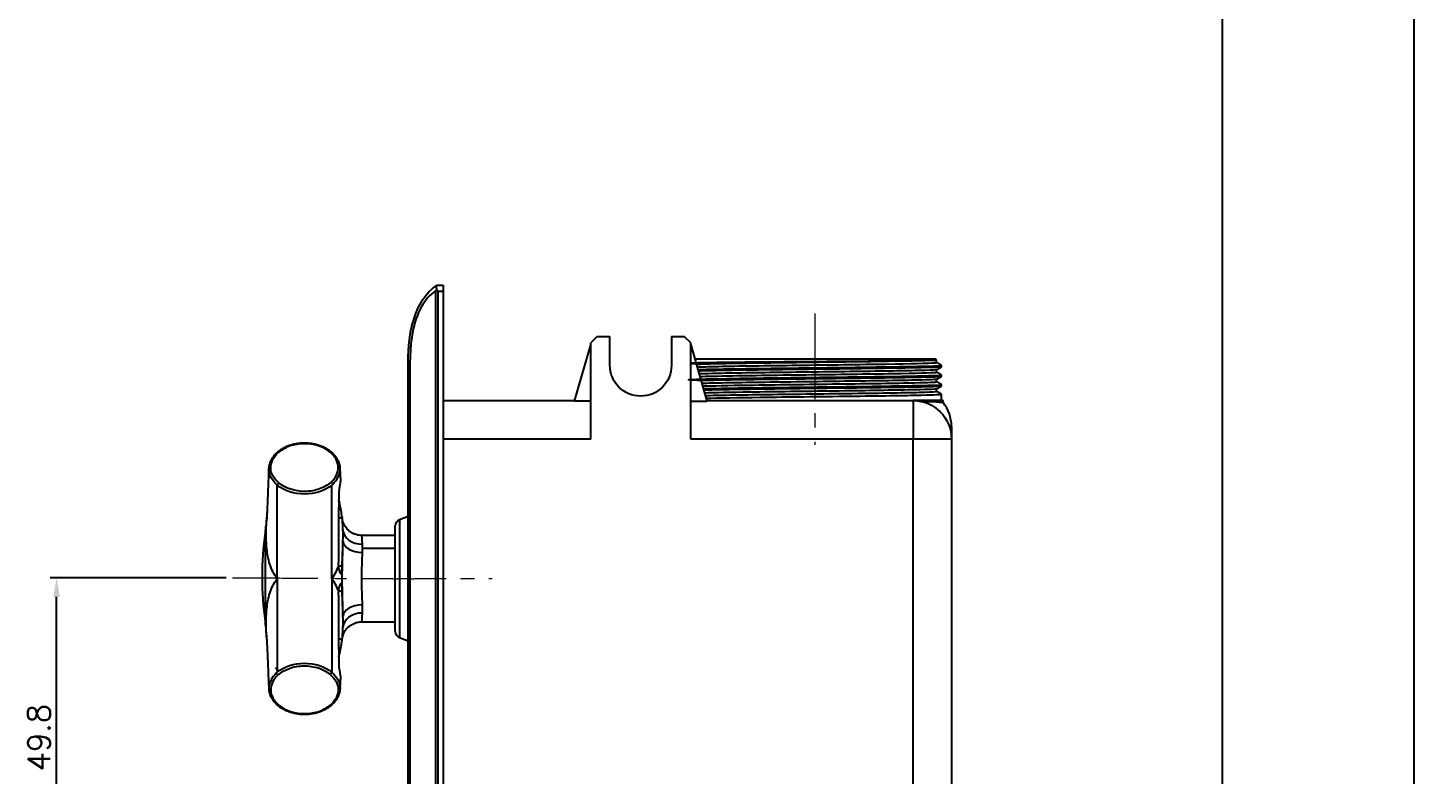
# Model space of a CAD drawing. Extents: x 39169 to 40010, y 18423 to 19017.
# Drawn here: x 39793.2 to 40009.5, y 18610.6 to 18727.1 of the extents above; entities that cross this region are included whole.
import ezdxf

# ---------------------------------------------------------------- set-up
doc = ezdxf.new("R2010")
doc.units = 0
doc.header["$LTSCALE"] = 7
doc.header["$MEASUREMENT"] = 0
doc.linetypes.add('CENTER2', pattern=[28.575, 19.05, -3.175, 3.175, -3.175])
doc.layers.get('0').update_dxf_attribs({"color": 2, "linetype": 'CONTINUOUS'})
for name, color, linetype in [('DIM', 2, 'CONTINUOUS'), ('DWG', 7, 'CONTINUOUS'), ('TXT', 4, 'CONTINUOUS')]:
    doc.layers.add(name, color=color, linetype=linetype)
doc.layers.add('중심선', color=1, linetype='CENTER2', lineweight=9)
doc.styles.add('GHS', font='romans', dxfattribs={"bigfont": 'ghs'})

# ---------------------------------------------------------------- blocks, each defined once
blk = doc.blocks.new('BORDER')
blk.add_line((1, 0), (1, 1))

msp = doc.modelspace()

# ---------------------------------------------------------------- linework, layer by layer
at = {"layer": 'DIM'}
for p, q in [((39824.12, 18641.36), (39796.66, 18641.36)), ((39797.66, 18594.48), (39797.66, 18638.36))]:
    msp.add_line(p, q, dxfattribs=at)
msp.add_solid([(39797.16, 18638.36), (39798.16, 18638.36), (39797.66, 18641.36)], dxfattribs=at)
at = {"layer": 'DWG'}
for p, q in [((39857.16, 18686.98), (39858.01, 18686.98)), ((39858.01, 18686.98), (39858.01, 18685.98)), ((39856.86, 18545.81), (39856.86, 18686.15)), ((39858.01, 18685.98), (39857.21, 18685.98)), ((39857.21, 18545.98), (39857.21, 18685.98)), ((39858.01, 18685.98), (39858.01, 18545.98)), ((39878.48, 18668.9), (39881.01, 18677.7)), ((39882.01, 18678.98), (39881.01, 18677.98)), ((39881.01, 18662.98), (39881.01, 18677.98)), ((39882.01, 18678.98), (39884.01, 18678.98)), ((39884.01, 18674.48), (39884.01, 18678.98)), ((39893.61, 18678.98), (39893.61, 18674.48)), ((39893.61, 18678.98), (39895.61, 18678.98)), ((39896.61, 18677.98), (39895.61, 18678.98)), ((39896.61, 18662.98), (39896.61, 18677.98)), ((39896.61, 18677.7), (39899.13, 18668.9)), ((39897.24, 18675.48), (39915.99, 18675.48)), ((39915.99, 18675.48), (39934.74, 18675.48)), ((39934.99, 18675.23), (39934.74, 18675.48)), ((39852.51, 18556.98), (39852.51, 18674.98)), ((39934.99, 18675.23), (39934.17, 18675.23)), ((39934.99, 18674.91), (39934.99, 18675.23)), ((39934.99, 18673.41), (39934.99, 18673.8)), ((39935.74, 18674.24), (39935.74, 18674.48)), ((39935.74, 18674.24), (39935.74, 18674.24)), ((39934.99, 18671.91), (39934.99, 18672.3)), ((39935.74, 18672.98), (39935.73, 18672.98)), ((39935.73, 18671.48), (39935.73, 18671.48)), ((39935.74, 18672.74), (39935.74, 18672.98)), ((39935.74, 18672.74), (39935.74, 18672.74)), ((39935.74, 18671.24), (39935.74, 18671.48)), ((39935.74, 18671.24), (39935.74, 18671.24)), ((39858.01, 18668.98), (39878.51, 18668.98)), ((39899.11, 18668.98), (39931.31, 18668.98)), ((39935.99, 18668.98), (39931.31, 18668.98)), ((39931.31, 18668.98), (39931.31, 18662.98)), ((39934.99, 18670.41), (39934.99, 18670.8)), ((39935.74, 18668.98), (39935.74, 18669.98)), ((39935.99, 18668.69), (39935.99, 18668.98)), ((39881.01, 18668.9), (39878.48, 18668.9)), ((39896.61, 18668.9), (39899.13, 18668.9)), ((39881.01, 18662.98), (39858.01, 18662.98)), ((39931.31, 18662.98), (39896.61, 18662.98)), ((39937.31, 18662.98), (39931.31, 18662.98)), ((39931.31, 18568.98), (39931.31, 18662.98)), ((39937.31, 18662.98), (39937.31, 18568.98)), ((39842.24, 18650.63), (39841.66, 18650.63)), ((39852.51, 18650.91), (39851.15, 18650.39)), ((39851.15, 18650.39), (39851.15, 18632.04)), ((39830.22, 18648.4), (39830.22, 18634.57)), ((39850.51, 18647.96), (39845.23, 18647.96)), ((39850.51, 18632.97), (39850.51, 18649.45)), ((39845.36, 18645.99), (39850.51, 18645.99)), ((39842.24, 18643.18), (39841.64, 18643.18)), ((39842.24, 18639.24), (39841.64, 18639.24)), ((39845.23, 18634.46), (39850.51, 18634.46)), ((39842.24, 18631.8), (39841.66, 18631.8)), ((39851.15, 18632.04), (39852.51, 18631.52))]:
    msp.add_line(p, q, dxfattribs=at)
at = {"layer": 'DWG', "extrusion": (0, 0, -1)}
for centre, radius, start, end in [((-39888.81, 18674.48), 4.8, 180, 0), ((-39931.31, 18662.98), 6, 90, 180)]:
    msp.add_arc(centre, radius, start, end, dxfattribs=at)
at = {"layer": 'DWG'}
for centre, radius, start, end in [((39851.51, 18649.45), 1, 111, 180), ((39880.4, 18641.48), 50.66, 172.1563, 187.8437), ((39830.32, 18648.38), 0.1, 114.4451, 172.1563), ((39830.32, 18634.58), 0.1, 187.8437, 270), ((39851.51, 18632.97), 1, 180, 249)]:
    msp.add_arc(centre, radius, start, end, dxfattribs=at)
for centre, major_axis, ratio, start_param, end_param in [((39931.31, 18664.94), (-6, 0), 0.999997, 3.141584, 3.818245), ((39845.35, 18648.97), (-3, -0.07), 0.795608, 0.024898, 1.551695), ((39845.35, 18647.12), (3, -0.05), 0.606164, 3.196581, 4.723378), ((39845.35, 18635.3), (3, 0.05), 0.606347, 1.559781, 3.086578), ((39845.35, 18633.46), (3, -0.07), 0.794628, 1.589544, 3.116341)]:
    msp.add_ellipse(centre, major_axis=major_axis, ratio=ratio, start_param=start_param, end_param=end_param, dxfattribs=at)
for points, knots in [([(39852.51, 18674.98), (39852.51, 18677.33), (39852.76, 18679.65), (39854.13, 18683.91), (39855.3, 18685.79), (39856.87, 18686.89)], [0, 0, 0, 0, 0.5, 0.5, 1, 1, 1, 1]), ([(39856.94, 18686.37), (39856.91, 18686.3), (39856.89, 18686.23), (39856.86, 18686.16), (39856.86, 18686.16), (39856.86, 18686.15)], [0, 0, 0, 0, 0.972139, 0.972139, 1, 1, 1, 1]), ([(39856.87, 18686.89), (39856.88, 18686.89), (39856.88, 18686.89), (39856.9, 18686.91), (39856.94, 18686.93), (39856.97, 18686.94)], [0, 0, 0, 0, 0.027225, 0.027225, 1, 1, 1, 1]), ([(39856.97, 18686.94), (39856.95, 18686.91), (39856.93, 18686.87), (39856.91, 18686.74), (39856.91, 18686.67), (39856.92, 18686.52), (39856.93, 18686.45), (39856.94, 18686.37)], [0, 0, 0, 0, 0.363068, 0.363068, 0.72733, 0.72733, 1, 1, 1, 1]), ([(39857.21, 18685.98), (39857.21, 18685.98), (39857.21, 18685.99), (39857.16, 18686.05), (39857.12, 18686.12), (39857.03, 18686.25), (39856.99, 18686.31), (39856.94, 18686.37)], [0, 0, 0, 0, 0.013181, 0.013181, 0.503991, 0.503991, 1, 1, 1, 1]), ([(39856.97, 18686.94), (39857.02, 18686.96), (39857.07, 18686.98), (39857.13, 18686.98), (39857.15, 18686.98), (39857.16, 18686.98), (39857.16, 18686.98), (39857.16, 18686.98)], [0, 0, 0, 0, 0.807942, 0.807942, 0.981561, 0.981561, 1, 1, 1, 1]), ([(39856.86, 18686.15), (39855.96, 18685.56), (39855.18, 18684.66), (39853.97, 18682.48), (39853.54, 18681.18), (39852.7, 18677.2), (39852.8, 18674.45), (39852.8, 18666.26), (39852.8, 18649.87), (39852.8, 18611.62), (39852.8, 18578.84), (39852.8, 18556.98)], [0, 0, 0, 0, 0.03125, 0.03125, 0.0625, 0.0625, 0.125, 0.125, 0.25, 0.5, 1, 1, 1, 1]), ([(39934.17, 18675.23), (39933.04, 18675.2), (39930.68, 18675.17), (39924.34, 18675.11), (39920.38, 18675.07), (39912.37, 18675.01), (39908.36, 18674.98), (39901.72, 18674.92), (39899.14, 18674.88), (39896.37, 18674.82), (39896.19, 18674.79), (39897.29, 18674.76), (39897.35, 18674.76), (39897.42, 18674.76)], [0, 0, 0, 0, 0.197897, 0.197897, 0.395794, 0.395794, 0.593691, 0.593691, 0.791588, 0.791588, 0.989485, 0.989485, 1, 1, 1, 1]), ([(39934.17, 18675.23), (39932.86, 18675.17), (39929.95, 18675.12), (39922.31, 18675.01), (39917.61, 18674.95), (39908.68, 18674.84), (39904.49, 18674.78), (39899.56, 18674.68), (39898.17, 18674.64), (39897.48, 18674.61)], [0, 0, 0, 0, 0.272141, 0.272141, 0.544281, 0.544281, 0.816422, 0.816422, 1, 1, 1, 1]), ([(39897.59, 18674.22), (39898.24, 18674.25), (39899.4, 18674.29), (39903.99, 18674.38), (39908.48, 18674.44), (39918.07, 18674.56), (39923.12, 18674.62), (39930.98, 18674.75), (39933.78, 18674.81), (39934.88, 18674.88), (39934.99, 18674.9), (39934.98, 18674.91)], [0, 0, 0, 0, 0.143471, 0.143471, 0.40785, 0.40785, 0.672229, 0.672229, 0.936607, 0.936607, 1, 1, 1, 1]), ([(39897.7, 18673.82), (39899.22, 18673.87), (39901.87, 18673.92), (39909.19, 18674.02), (39914.12, 18674.08), (39923.5, 18674.19), (39927.91, 18674.25), (39934.04, 18674.37), (39935.74, 18674.42), (39935.74, 18674.48)], [0, 0, 0, 0, 0.22064, 0.22064, 0.481953, 0.481953, 0.743266, 0.743266, 1, 1, 1, 1]), ([(39935.74, 18674.23), (39935.73, 18674.23), (39935.71, 18674.22), (39935.37, 18674.17), (39934.01, 18674.13), (39929.61, 18674.04), (39926.57, 18673.99), (39919.7, 18673.9), (39915.9, 18673.86), (39908.68, 18673.77), (39905.27, 18673.73), (39900.51, 18673.65), (39898.86, 18673.61), (39897.77, 18673.58)], [0, 0, 0, 0, 0.023396, 0.023396, 0.228291, 0.228291, 0.433186, 0.433186, 0.63808, 0.63808, 0.842975, 0.842975, 1, 1, 1, 1]), ([(39934.98, 18673.8), (39934.96, 18673.77), (39934.38, 18673.73), (39931.37, 18673.64), (39927.97, 18673.59), (39919.75, 18673.47), (39914.96, 18673.42), (39906.28, 18673.3), (39902.45, 18673.25), (39899.11, 18673.17), (39898.4, 18673.15), (39897.9, 18673.13)], [0, 0, 0, 0, 0.149933, 0.149933, 0.402285, 0.402285, 0.654638, 0.654638, 0.90699, 0.90699, 1, 1, 1, 1]), ([(39898.01, 18672.74), (39899.04, 18672.78), (39900.81, 18672.82), (39906.73, 18672.92), (39911.6, 18672.98), (39921.27, 18673.1), (39926.04, 18673.16), (39932.88, 18673.29), (39934.9, 18673.35), (39934.99, 18673.41), (39934.99, 18673.41), (39934.99, 18673.41)], [0, 0, 0, 0, 0.178841, 0.178841, 0.450485, 0.450485, 0.722128, 0.722128, 0.993771, 0.993771, 1, 1, 1, 1]), ([(39898.13, 18672.12), (39896.68, 18672.17), (39896.04, 18672.21), (39896.67, 18672.3), (39898.82, 18672.36), (39905.6, 18672.48), (39910.22, 18672.53), (39919.7, 18672.65), (39924.5, 18672.7), (39931.94, 18672.82), (39934.55, 18672.88), (39935.63, 18672.95), (39935.74, 18672.96), (39935.74, 18672.98)], [0, 0, 0, 0, 0.144638, 0.144638, 0.345761, 0.345761, 0.546884, 0.546884, 0.748007, 0.748007, 0.949131, 0.949131, 1, 1, 1, 1]), ([(39935.74, 18672.73), (39935.68, 18672.69), (39934.84, 18672.65), (39931.55, 18672.57), (39928.86, 18672.53), (39922.45, 18672.44), (39918.74, 18672.39), (39911.38, 18672.31), (39907.77, 18672.26), (39901.95, 18672.17), (39899.68, 18672.13), (39898.2, 18672.09)], [0, 0, 0, 0, 0.180873, 0.180873, 0.389642, 0.389642, 0.598411, 0.598411, 0.80718, 0.80718, 1, 1, 1, 1]), ([(39934.99, 18672.3), (39934.95, 18672.26), (39933.93, 18672.21), (39929.62, 18672.11), (39925.8, 18672.05), (39917.13, 18671.94), (39912.35, 18671.88), (39904.1, 18671.77), (39900.68, 18671.71), (39898.62, 18671.65), (39898.48, 18671.65), (39898.34, 18671.64)], [0, 0, 0, 0, 0.202273, 0.202273, 0.461251, 0.461251, 0.720229, 0.720229, 0.979206, 0.979206, 1, 1, 1, 1]), ([(39898.44, 18671.26), (39899.93, 18671.3), (39902.48, 18671.35), (39909.78, 18671.46), (39914.87, 18671.52), (39924.38, 18671.64), (39928.74, 18671.7), (39933.77, 18671.81), (39934.98, 18671.86), (39934.99, 18671.91)], [0, 0, 0, 0, 0.220191, 0.220191, 0.498018, 0.498018, 0.775845, 0.775845, 1, 1, 1, 1]), ([(39898.56, 18670.85), (39898.91, 18670.85), (39899.3, 18670.86), (39902.41, 18670.93), (39906.55, 18670.99), (39915.73, 18671.1), (39920.75, 18671.16), (39929.19, 18671.27), (39932.59, 18671.33), (39935.27, 18671.42), (39935.73, 18671.45), (39935.73, 18671.48)], [0, 0, 0, 0, 0.042826, 0.042826, 0.314169, 0.314169, 0.585511, 0.585511, 0.856854, 0.856854, 1, 1, 1, 1]), ([(39935.74, 18671.23), (39935.7, 18671.2), (39935.28, 18671.18), (39933.18, 18671.1), (39930.9, 18671.06), (39925.06, 18670.97), (39921.51, 18670.93), (39914.18, 18670.84), (39910.42, 18670.79), (39903.86, 18670.71), (39901.05, 18670.66), (39898.95, 18670.61), (39898.78, 18670.61), (39898.62, 18670.6)], [0, 0, 0, 0, 0.130994, 0.130994, 0.343275, 0.343275, 0.555555, 0.555555, 0.767835, 0.767835, 0.980116, 0.980116, 1, 1, 1, 1]), ([(39934.99, 18670.8), (39934.89, 18670.74), (39933.28, 18670.69), (39927.58, 18670.58), (39923.39, 18670.52), (39914.47, 18670.41), (39909.76, 18670.35), (39902.82, 18670.25), (39900.3, 18670.2), (39898.75, 18670.16)], [0, 0, 0, 0, 0.25306, 0.25306, 0.518606, 0.518606, 0.784152, 0.784152, 1, 1, 1, 1]), ([(39898.86, 18669.77), (39900.83, 18669.83), (39904.32, 18669.88), (39912.97, 18670), (39918.16, 18670.06), (39927.21, 18670.18), (39931.04, 18670.24), (39934.36, 18670.34), (39934.98, 18670.38), (39934.98, 18670.41)], [0, 0, 0, 0, 0.266736, 0.266736, 0.550318, 0.550318, 0.833899, 0.833899, 1, 1, 1, 1]), ([(39898.98, 18669.36), (39900.98, 18669.4), (39903.98, 18669.45), (39911.79, 18669.56), (39916.82, 18669.61), (39925.94, 18669.73), (39930, 18669.78), (39934.64, 18669.89), (39935.74, 18669.93), (39935.74, 18669.98)], [0, 0, 0, 0, 0.227565, 0.227565, 0.503339, 0.503339, 0.779113, 0.779113, 1, 1, 1, 1]), ([(39937.31, 18664.94), (39937.31, 18664.92), (39937.31, 18664.39), (39937.31, 18663.42), (39937.31, 18662.98), (39937.31, 18662.98)], [0, 0, 0, 0, 0.49848, 0.49848, 1, 1, 1, 1]), ([(39832.01, 18660.82), (39831.94, 18660.75), (39831.72, 18660.55), (39831.41, 18660.16), (39831.12, 18659.7), (39830.91, 18659.22), (39830.8, 18658.79), (39830.79, 18658.52), (39830.79, 18658.42)], [0, 0, 0, 0, 0.102116, 0.30134, 0.513359, 0.691341, 0.879729, 1, 1, 1, 1]), ([(39832.34, 18656.14), (39831.57, 18656.8), (39831.1, 18657.61), (39831.05, 18659.31), (39831.49, 18660.13), (39832.21, 18660.81)], [0, 0, 0, 0, 0.5, 0.5, 1, 1, 1, 1]), ([(39832.14, 18660.94), (39832.06, 18660.87), (39831.96, 18660.78), (39831.87, 18660.69), (39831.85, 18660.67)], [0, 0, 0, 0, 0.807448, 1, 1, 1, 1]), ([(39840.55, 18660.94), (39840.53, 18660.96), (39840.36, 18661.1), (39840.01, 18661.35), (39839.49, 18661.65), (39838.92, 18661.9), (39838.3, 18662.11), (39837.64, 18662.25), (39836.95, 18662.34), (39836.25, 18662.36), (39835.55, 18662.32), (39834.86, 18662.21), (39834.19, 18662.05), (39833.56, 18661.82), (39832.98, 18661.54), (39832.46, 18661.2), (39832.15, 18660.96), (39832, 18660.84)], [0, 0, 0, 0, 0.010885, 0.081871, 0.146889, 0.216457, 0.284933, 0.356743, 0.428241, 0.499771, 0.571866, 0.643393, 0.715494, 0.787186, 0.85846, 0.930541, 1, 1, 1, 1]), ([(39832.01, 18660.82), (39832.01, 18660.83), (39832.02, 18660.83), (39832.05, 18660.85), (39832.07, 18660.85), (39832.12, 18660.85), (39832.14, 18660.84), (39832.18, 18660.83), (39832.19, 18660.83), (39832.2, 18660.82), (39832.21, 18660.82), (39832.21, 18660.81)], [0, 0, 0, 0, 0.170577, 0.170577, 0.496555, 0.496555, 0.822593, 0.822593, 0.943815, 0.943815, 1, 1, 1, 1]), ([(39840.36, 18660.92), (39839.36, 18661.79), (39837.81, 18662.28), (39835.47, 18662.25), (39834.7, 18662.12), (39833.3, 18661.61), (39832.71, 18661.24), (39832.21, 18660.81)], [0, 0, 0, 0, 0.5, 0.5, 0.75, 0.75, 1, 1, 1, 1]), ([(39840.49, 18656.26), (39841.21, 18656.94), (39841.65, 18657.76), (39841.6, 18659.46), (39841.13, 18660.27), (39840.36, 18660.93)], [0, 0, 0, 0, 0.5, 0.5, 1, 1, 1, 1]), ([(39841.91, 18658.41), (39841.91, 18658.52), (39841.9, 18658.78), (39841.79, 18659.21), (39841.59, 18659.68), (39841.31, 18660.14), (39840.96, 18660.57), (39840.69, 18660.82), (39840.56, 18660.94)], [0, 0, 0, 0, 0.11048, 0.287525, 0.465212, 0.641108, 0.835608, 1, 1, 1, 1]), ([(39830.78, 18658.43), (39830.76, 18657.89), (39830.72, 18656.89), (39830.67, 18655.51), (39830.62, 18654.36), (39830.58, 18653.46), (39830.56, 18652.82), (39830.54, 18652.35), (39830.52, 18651.96), (39830.5, 18651.6), (39830.48, 18651.22), (39830.46, 18650.86), (39830.45, 18650.53), (39830.44, 18650.38), (39830.43, 18650.32)], [0, 0, 0, 0, 0.156784, 0.296121, 0.411314, 0.503342, 0.573483, 0.616157, 0.655391, 0.713095, 0.768721, 0.834842, 0.911682, 1, 1, 1, 1]), ([(39832.11, 18655.81), (39831.3, 18656.5), (39830.8, 18657.36), (39830.78, 18658.31), (39830.78, 18658.36), (39830.78, 18658.42)], [0, 0, 0, 0, 0.942478, 0.942478, 1, 1, 1, 1]), ([(39840.73, 18655.92), (39841.49, 18656.64), (39841.95, 18657.51), (39841.92, 18658.41), (39841.92, 18658.41), (39841.92, 18658.41)], [0, 0, 0, 0, 0.996512, 0.996512, 1, 1, 1, 1]), ([(39840.49, 18656.26), (39839.99, 18655.83), (39839.4, 18655.46), (39838.01, 18654.96), (39837.23, 18654.82), (39834.91, 18654.79), (39833.34, 18655.28), (39832.34, 18656.15)], [0, 0, 0, 0, 0.25, 0.25, 0.5, 0.5, 1, 1, 1, 1]), ([(39840.49, 18656.26), (39840.49, 18656.26), (39840.5, 18656.25), (39840.53, 18656.24), (39840.56, 18656.21), (39840.6, 18656.17), (39840.63, 18656.14), (39840.67, 18656.09), (39840.68, 18656.06), (39840.71, 18656.01), (39840.72, 18655.98), (39840.72, 18655.94), (39840.72, 18655.93), (39840.73, 18655.92)], [0, 0, 0, 0, 0.037932, 0.037932, 0.258081, 0.258081, 0.478231, 0.478231, 0.698358, 0.698358, 0.918444, 0.918444, 1, 1, 1, 1]), ([(39841.96, 18656.48), (39841.94, 18656.36), (39841.92, 18656.22), (39841.87, 18655.92), (39841.84, 18655.76), (39841.78, 18655.43), (39841.76, 18655.25), (39841.71, 18654.91), (39841.7, 18654.73), (39841.7, 18654.58)], [0, 0, 0, 0, 0.242739, 0.242739, 0.485087, 0.485087, 0.733006, 0.733006, 1, 1, 1, 1]), ([(39840.59, 18655.81), (39839.56, 18654.93), (39837.97, 18654.4), (39834.75, 18654.4), (39833.15, 18654.92), (39832.11, 18655.81)], [0, 0, 0, 0, 0.5, 0.5, 1, 1, 1, 1]), ([(39832.11, 18641.21), (39832.11, 18643.29), (39832.11, 18647.45), (39832.11, 18652.41), (39832.11, 18654.94), (39832.11, 18655.81)], [0, 0, 0, 0, 0.391693, 0.783386, 1, 1, 1, 1]), ([(39840.59, 18641.21), (39840.59, 18643.87), (39840.59, 18646.52), (39840.59, 18651.52), (39840.59, 18653.82), (39840.59, 18655.81)], [0, 0, 0, 0, 0.5, 0.5, 1, 1, 1, 1]), ([(39841.68, 18653.41), (39841.69, 18653.39), (39841.69, 18653.38), (39841.72, 18653.27), (39841.76, 18653.16), (39841.79, 18653.03), (39841.79, 18653.03), (39841.79, 18653.02)], [0, 0, 0, 0, 0.154155, 0.154155, 0.979625, 0.979625, 1, 1, 1, 1]), ([(39842.24, 18650.63), (39842.24, 18650.66), (39842.23, 18650.72), (39842.21, 18650.9), (39842.19, 18651.01), (39842.16, 18651.26), (39842.13, 18651.41), (39842.08, 18651.72), (39842.05, 18651.89), (39841.99, 18652.22), (39841.95, 18652.4), (39841.87, 18652.72), (39841.83, 18652.87), (39841.76, 18653.14), (39841.72, 18653.27), (39841.69, 18653.37), (39841.69, 18653.39), (39841.68, 18653.4)], [0, 0, 0, 0, 0.136564, 0.136564, 0.273102, 0.273102, 0.410061, 0.410061, 0.548299, 0.548299, 0.688659, 0.688659, 0.831611, 0.831611, 0.975792, 0.975792, 1, 1, 1, 1]), ([(39830.45, 18650.49), (39830.45, 18650.53), (39830.46, 18650.62), (39830.47, 18650.72), (39830.48, 18650.82), (39830.48, 18650.84), (39830.47, 18650.68), (39830.43, 18650.41), (39830.39, 18650.04), (39830.36, 18649.7), (39830.34, 18649.48), (39830.34, 18649.41)], [0, 0, 0, 0, 0.169665, 0.327023, 0.418476, 0.498711, 0.588414, 0.695863, 0.825037, 0.950886, 1, 1, 1, 1]), ([(39832.11, 18641.21), (39831.54, 18641.92), (39830.83, 18643.48), (39830.42, 18645.9), (39830.33, 18648.19), (39830.38, 18649.66), (39830.43, 18650.32)], [0, 0, 0, 0, 0.262338, 0.524676, 0.787014, 1, 1, 1, 1]), ([(39842.22, 18650.81), (39842.22, 18650.81), (39842.22, 18650.81), (39842.22, 18650.77), (39842.23, 18650.74), (39842.23, 18650.71)], [0, 0, 0, 0, 0.030612, 0.030612, 1, 1, 1, 1]), ([(39842.35, 18648.84), (39842.33, 18650.05), (39842.24, 18650.61), (39842.24, 18650.61), (39842.24, 18650.6), (39842.24, 18650.6)], [0, 0, 0, 0, 0.951543, 0.951543, 1, 1, 1, 1]), ([(39845.22, 18647.97), (39845.2, 18647.97), (39845.01, 18647.95), (39844.66, 18648.01), (39844.21, 18648.13), (39843.8, 18648.31), (39843.44, 18648.53), (39843.14, 18648.79), (39842.89, 18649.07), (39842.68, 18649.35), (39842.53, 18649.63), (39842.42, 18649.89), (39842.35, 18650.11), (39842.3, 18650.28), (39842.28, 18650.39), (39842.27, 18650.45), (39842.26, 18650.47), (39842.26, 18650.48)], [0, 0, 0, 0, 0.019511, 0.132899, 0.240409, 0.342617, 0.439725, 0.53167, 0.618161, 0.698668, 0.77237, 0.838007, 0.893245, 0.933627, 0.961482, 0.982136, 1, 1, 1, 1]), ([(39830.27, 18634.01), (39830.27, 18634.01), (39830.27, 18634.01), (39830.27, 18634.01), (39830.25, 18634.72), (39830.24, 18637.18), (39830.27, 18638.93), (39830.27, 18642.5), (39830.25, 18644.35), (39830.24, 18647.14), (39830.26, 18648.09), (39830.27, 18648.34)], [0, 0, 0, 0, 0.000187, 0.000187, 0.25014, 0.25014, 0.500093, 0.500093, 0.750047, 0.750047, 1, 1, 1, 1]), ([(39830.34, 18649.41), (39830.34, 18649.41), (39830.34, 18649.41), (39830.34, 18649.41), (39830.34, 18649.41), (39830.34, 18649.41), (39830.34, 18649.41), (39830.34, 18649.41)], [0, 0, 0, 0, 0.428962, 0.428962, 0.714481, 0.714481, 1, 1, 1, 1]), ([(39842.35, 18635.35), (39842.33, 18637.04), (39842.24, 18639.12), (39842.24, 18643.3), (39842.33, 18645.39), (39842.35, 18647.08)], [0, 0, 0, 0, 0.5, 0.5, 1, 1, 1, 1]), ([(39845.35, 18645.3), (39845.32, 18644.13), (39845.22, 18642.69), (39845.22, 18639.73), (39845.32, 18638.29), (39845.35, 18637.12)], [0, 0, 0, 0, 0.5, 0.5, 1, 1, 1, 1]), ([(39841.64, 18643.13), (39841.65, 18642.97), (39841.67, 18642.82), (39841.72, 18642.54), (39841.76, 18642.42), (39841.83, 18642.21), (39841.86, 18642.13), (39841.94, 18642.02), (39841.98, 18641.99), (39842.05, 18641.99), (39842.08, 18642.02), (39842.13, 18642.14), (39842.16, 18642.23), (39842.19, 18642.44), (39842.21, 18642.57), (39842.23, 18642.86), (39842.24, 18643.02), (39842.24, 18643.18)], [0, 0, 0, 0, 0.121679, 0.121679, 0.243039, 0.243039, 0.369024, 0.369024, 0.498634, 0.498634, 0.627642, 0.627642, 0.754309, 0.754309, 0.878919, 0.878919, 1, 1, 1, 1]), ([(39830.43, 18632.1), (39830.38, 18632.76), (39830.33, 18634.23), (39830.42, 18636.52), (39830.83, 18638.94), (39831.54, 18640.51), (39832.11, 18641.21)], [0, 0, 0, 0, 0.213663, 0.475775, 0.737888, 1, 1, 1, 1]), ([(39832.11, 18641.21), (39832.11, 18638.56), (39832.11, 18635.9), (39832.11, 18630.89), (39832.11, 18628.6), (39832.11, 18626.62)], [0, 0, 0, 0, 0.5, 0.5, 1, 1, 1, 1]), ([(39840.59, 18641.21), (39840.59, 18639.14), (39840.59, 18634.97), (39840.59, 18630.02), (39840.59, 18627.48), (39840.59, 18626.62)], [0, 0, 0, 0, 0.391689, 0.783377, 1, 1, 1, 1]), ([(39842.23, 18639.51), (39842.23, 18639.58), (39842.22, 18639.65), (39842.21, 18639.85), (39842.19, 18639.98), (39842.16, 18640.2), (39842.13, 18640.28), (39842.08, 18640.4), (39842.05, 18640.43), (39841.99, 18640.44), (39841.95, 18640.42), (39841.87, 18640.31), (39841.83, 18640.23), (39841.76, 18640.02), (39841.72, 18639.89), (39841.67, 18639.61), (39841.65, 18639.45), (39841.64, 18639.29)], [0, 0, 0, 0, 0.058979, 0.058979, 0.190838, 0.190838, 0.323104, 0.323104, 0.456606, 0.456606, 0.592163, 0.592163, 0.730228, 0.730228, 0.869481, 0.869481, 1, 1, 1, 1]), ([(39842.26, 18631.95), (39842.27, 18631.96), (39842.27, 18632), (39842.29, 18632.11), (39842.34, 18632.28), (39842.43, 18632.57), (39842.59, 18632.92), (39842.84, 18633.3), (39843.13, 18633.63), (39843.47, 18633.91), (39843.87, 18634.15), (39844.3, 18634.33), (39844.77, 18634.44), (39845.08, 18634.46), (39845.23, 18634.46)], [0, 0, 0, 0, 0.027961, 0.054605, 0.097066, 0.156119, 0.262638, 0.366905, 0.466489, 0.567228, 0.673931, 0.783792, 0.895465, 1, 1, 1, 1]), ([(39845.35, 18635.85), (39845.32, 18634.96), (39845.22, 18634.46), (39845.22, 18634.46), (39845.22, 18634.46), (39845.22, 18634.46)], [0, 0, 0, 0, 0.999444, 0.999444, 1, 1, 1, 1]), ([(39830.27, 18634.01), (39830.28, 18633.89), (39830.3, 18633.52), (39830.33, 18633.04), (39830.37, 18632.59), (39830.4, 18632.3), (39830.43, 18632.06), (39830.44, 18631.95), (39830.44, 18631.91)], [0, 0, 0, 0, 0.170656, 0.493666, 0.643923, 0.785276, 0.910688, 1, 1, 1, 1]), ([(39830.43, 18632.1), (39830.43, 18632.08), (39830.44, 18631.99), (39830.45, 18631.74), (39830.47, 18631.44), (39830.49, 18631.11), (39830.51, 18630.71), (39830.53, 18630.17), (39830.57, 18629.41), (39830.61, 18628.4), (39830.66, 18627.14), (39830.72, 18625.64), (39830.76, 18624.56), (39830.78, 18623.99)], [0, 0, 0, 0, 0.087152, 0.158748, 0.216625, 0.261719, 0.305625, 0.361984, 0.447333, 0.553455, 0.681669, 0.832834, 1, 1, 1, 1]), ([(39841.68, 18629.02), (39841.69, 18629.03), (39841.69, 18629.05), (39841.72, 18629.15), (39841.76, 18629.26), (39841.83, 18629.52), (39841.86, 18629.67), (39841.94, 18629.99), (39841.98, 18630.16), (39842.05, 18630.51), (39842.08, 18630.68), (39842.13, 18631.01), (39842.16, 18631.16), (39842.19, 18631.42), (39842.21, 18631.53), (39842.22, 18631.66), (39842.23, 18631.69), (39842.23, 18631.72)], [0, 0, 0, 0, 0.026016, 0.026016, 0.171766, 0.171766, 0.323076, 0.323076, 0.478748, 0.478748, 0.633697, 0.633697, 0.785828, 0.785828, 0.935481, 0.935481, 1, 1, 1, 1]), ([(39832.11, 18626.62), (39833.13, 18627.5), (39834.73, 18628.02), (39837.95, 18628.03), (39839.55, 18627.51), (39840.59, 18626.62)], [0, 0, 0, 0, 0.5, 0.5, 1, 1, 1, 1]), ([(39841.7, 18627.87), (39841.7, 18627.73), (39841.71, 18627.58), (39841.75, 18627.26), (39841.77, 18627.09), (39841.83, 18626.75), (39841.86, 18626.58), (39841.91, 18626.26), (39841.94, 18626.11), (39841.96, 18625.96), (39841.96, 18625.94), (39841.96, 18625.92)], [0, 0, 0, 0, 0.234852, 0.234852, 0.469103, 0.469103, 0.712162, 0.712162, 0.961297, 0.961297, 1, 1, 1, 1]), ([(39831.98, 18626.5), (39831.21, 18625.79), (39830.75, 18624.92), (39830.78, 18624.02), (39830.78, 18624.01), (39830.78, 18624.01)], [0, 0, 0, 0, 0.994902, 0.994902, 1, 1, 1, 1]), ([(39832.21, 18626.17), (39831.49, 18625.49), (39831.05, 18624.66), (39831.1, 18622.97), (39831.57, 18622.16), (39832.34, 18621.5)], [0, 0, 0, 0, 0.5, 0.5, 1, 1, 1, 1]), ([(39832.21, 18626.17), (39832.21, 18626.17), (39832.2, 18626.17), (39832.17, 18626.19), (39832.15, 18626.21), (39832.1, 18626.26), (39832.07, 18626.28), (39832.04, 18626.34), (39832.02, 18626.37), (39831.99, 18626.42), (39831.98, 18626.45), (39831.98, 18626.48), (39831.98, 18626.49), (39831.98, 18626.5)], [0, 0, 0, 0, 0.038268, 0.038268, 0.258414, 0.258414, 0.478561, 0.478561, 0.698686, 0.698686, 0.91877, 0.91877, 1, 1, 1, 1]), ([(39832.21, 18626.17), (39832.71, 18626.6), (39833.3, 18626.97), (39834.69, 18627.47), (39835.47, 18627.6), (39837.8, 18627.64), (39839.36, 18627.14), (39840.36, 18626.28)], [0, 0, 0, 0, 0.25, 0.25, 0.5, 0.5, 1, 1, 1, 1]), ([(39840.36, 18626.28), (39841.13, 18625.62), (39841.6, 18624.81), (39841.65, 18623.11), (39841.21, 18622.29), (39840.49, 18621.61)], [0, 0, 0, 0, 0.5, 0.5, 1, 1, 1, 1]), ([(39840.59, 18626.62), (39841.4, 18625.93), (39841.9, 18625.07), (39841.92, 18624.12), (39841.92, 18624.06), (39841.92, 18624.01)], [0, 0, 0, 0, 0.943012, 0.943012, 1, 1, 1, 1]), ([(39830.79, 18624.01), (39830.79, 18623.91), (39830.8, 18623.64), (39830.91, 18623.21), (39831.11, 18622.74), (39831.39, 18622.28), (39831.74, 18621.86), (39832.01, 18621.6), (39832.14, 18621.49)], [0, 0, 0, 0, 0.109652, 0.28682, 0.464685, 0.64083, 0.835594, 1, 1, 1, 1]), ([(39840.69, 18621.6), (39840.76, 18621.67), (39840.98, 18621.88), (39841.29, 18622.26), (39841.58, 18622.72), (39841.79, 18623.21), (39841.9, 18623.63), (39841.91, 18623.9), (39841.91, 18624.01)], [0, 0, 0, 0, 0.102316, 0.301319, 0.513097, 0.690926, 0.879188, 1, 1, 1, 1]), ([(39832, 18621.59), (39832.02, 18621.57), (39832.18, 18621.43), (39832.41, 18621.26), (39832.63, 18621.11), (39832.69, 18621.08)], [0, 0, 0, 0, 0.087214, 0.77861, 1, 1, 1, 1]), ([(39832.15, 18621.49), (39832.17, 18621.47), (39832.34, 18621.32), (39832.69, 18621.08), (39833.21, 18620.77), (39833.77, 18620.52), (39834.4, 18620.32), (39835.06, 18620.17), (39835.75, 18620.09), (39836.45, 18620.06), (39837.15, 18620.1), (39837.84, 18620.21), (39838.5, 18620.38), (39839.13, 18620.6), (39839.72, 18620.89), (39840.24, 18621.22), (39840.55, 18621.46), (39840.7, 18621.59)], [0, 0, 0, 0, 0.010659, 0.081671, 0.146683, 0.216263, 0.284708, 0.356532, 0.428097, 0.499709, 0.571846, 0.643369, 0.715452, 0.787168, 0.858488, 0.930629, 1, 1, 1, 1]), ([(39832.34, 18621.5), (39833.34, 18620.64), (39834.89, 18620.14), (39837.22, 18620.17), (39838, 18620.3), (39839.4, 18620.81), (39839.99, 18621.18), (39840.49, 18621.61)], [0, 0, 0, 0, 0.5, 0.5, 0.75, 0.75, 1, 1, 1, 1]), ([(39840.69, 18621.6), (39840.68, 18621.59), (39840.67, 18621.59), (39840.65, 18621.57), (39840.63, 18621.57), (39840.58, 18621.57), (39840.56, 18621.58), (39840.52, 18621.59), (39840.51, 18621.6), (39840.5, 18621.6), (39840.49, 18621.61), (39840.49, 18621.61)], [0, 0, 0, 0, 0.170567, 0.170567, 0.496561, 0.496561, 0.822612, 0.822612, 0.94331, 0.94331, 1, 1, 1, 1])]:
    msp.add_open_spline(points, degree=3, knots=knots, dxfattribs=at)
for points, degree in [([(39934.98, 18673.79), (39935.36, 18674.01), (39935.74, 18674.23)], 2), ([(39935.74, 18674.48), (39935.37, 18674.7), (39934.99, 18674.91)], 2), ([(39935.74, 18672.98), (39935.37, 18673.2), (39934.99, 18673.41)], 2), ([(39935.74, 18674.48), (39935.74, 18674.48), (39935.73, 18674.49), (39935.73, 18674.49)], 3), ([(39934.98, 18672.29), (39935.36, 18672.51), (39935.74, 18672.73)], 2), ([(39934.98, 18670.79), (39935.36, 18671.01), (39935.74, 18671.23)], 2), ([(39934.99, 18672.3), (39935.18, 18672.41), (39935.36, 18672.51)], 2), ([(39935.74, 18671.48), (39935.37, 18671.7), (39934.99, 18671.91)], 2), ([(39935.45, 18672.57), (39935.6, 18672.65), (39935.74, 18672.73)], 2), ([(39931.63, 18668.97), (39934.45, 18668.82), (39936, 18668.69), (39935.99, 18668.69)], 3), ([(39935.74, 18669.98), (39935.37, 18670.2), (39934.99, 18670.41)], 2), ([(39840.56, 18660.94), (39840.52, 18660.97), (39840.44, 18660.97), (39840.36, 18660.93)], 3), ([(39830.79, 18658.56), (39830.78, 18658.51), (39830.78, 18658.46), (39830.78, 18658.42)], 3), ([(39841.98, 18656.96), (39841.92, 18658.43)], 1), ([(39841.98, 18656.96), (39841.92, 18658.43)], 1), ([(39832.34, 18656.14), (39832.22, 18656.07), (39832.11, 18655.92), (39832.11, 18655.81)], 3), ([(39841.98, 18656.96), (39841.98, 18656.8), (39841.98, 18656.64), (39841.96, 18656.48)], 3), ([(39840.73, 18655.92), (39840.68, 18655.88), (39840.64, 18655.85), (39840.6, 18655.81)], 3), ([(39841.7, 18654.58), (39841.67, 18651.24), (39841.65, 18647.39), (39841.63, 18643.39)], 3), ([(39842.23, 18650.71), (39842.23, 18650.67), (39842.24, 18650.65), (39842.24, 18650.63)], 3), ([(39842.35, 18648.84), (39842.33, 18649.71), (39842.27, 18650.33), (39842.24, 18650.63)], 3), ([(39830.34, 18649.41), (39830.31, 18649.06), (39830.29, 18648.7), (39830.27, 18648.34)], 3), ([(39830.28, 18648.47), (39830.29, 18648.79), (39830.31, 18649.1), (39830.34, 18649.41)], 3), ([(39842.35, 18647.08), (39842.37, 18647.73), (39842.37, 18648.33), (39842.35, 18648.84)], 3), ([(39845.22, 18647.96), (39845.22, 18647.96), (39845.32, 18647.47), (39845.35, 18646.58)], 3), ([(39842.24, 18643.18), (39842.27, 18644.6), (39842.33, 18645.94), (39842.35, 18647.08)], 3), ([(39845.35, 18646.58), (39845.36, 18646.4), (39845.36, 18646.2), (39845.36, 18645.99)], 3), ([(39845.36, 18645.99), (39845.36, 18645.77), (39845.36, 18645.54), (39845.35, 18645.3)], 3), ([(39840.59, 18641.21), (39841.07, 18641.81), (39841.4, 18642.46), (39841.64, 18643.13)], 3), ([(39841.63, 18643.39), (39841.63, 18643.3), (39841.64, 18643.22), (39841.64, 18643.13)], 3), ([(39841.64, 18639.29), (39841.4, 18639.96), (39841.07, 18640.62), (39840.59, 18641.21)], 3), ([(39841.64, 18639.29), (39841.64, 18639.21), (39841.63, 18639.12), (39841.63, 18639.03)], 3), ([(39841.63, 18639.03), (39841.65, 18635.04), (39841.67, 18631.21), (39841.7, 18627.87)], 3), ([(39842.24, 18639.24), (39842.24, 18639.34), (39842.24, 18639.42), (39842.23, 18639.51)], 3), ([(39842.35, 18635.35), (39842.33, 18636.49), (39842.27, 18637.82), (39842.24, 18639.24)], 3), ([(39845.35, 18637.12), (39845.36, 18636.64), (39845.36, 18636.21), (39845.35, 18635.85)], 3), ([(39842.35, 18633.59), (39842.37, 18634.1), (39842.37, 18634.69), (39842.35, 18635.35)], 3), ([(39842.24, 18631.83), (39842.28, 18632.14), (39842.33, 18632.75), (39842.35, 18633.59)], 3), ([(39842.25, 18631.83), (39842.25, 18631.87), (39842.29, 18632.19), (39842.33, 18632.81)], 3), ([(39842.23, 18631.72), (39842.24, 18631.75), (39842.24, 18631.78), (39842.24, 18631.8)], 3), ([(39842.24, 18631.81), (39842.24, 18631.82), (39842.24, 18631.83), (39842.24, 18631.83)], 3), ([(39842.25, 18631.87), (39842.26, 18631.98)], 1), ([(39842.25, 18631.84), (39842.25, 18631.85), (39842.25, 18631.87)], 2), ([(39831.8, 18627.38), (39831.89, 18627.23), (39832, 18627.09), (39832.11, 18626.95)], 3), ([(39831.98, 18626.5), (39832.02, 18626.54), (39832.06, 18626.58), (39832.1, 18626.62)], 3), ([(39832.11, 18626.88), (39832.11, 18626.93), (39832.11, 18626.95), (39832.11, 18626.95)], 3), ([(39840.36, 18626.28), (39840.48, 18626.35), (39840.58, 18626.51), (39840.59, 18626.62)], 3), ([(39841.96, 18625.92), (39841.98, 18625.77), (39841.98, 18625.62), (39841.98, 18625.47)], 3), ([(39841.92, 18623.99), (39841.98, 18625.47)], 1), ([(39841.92, 18623.99), (39841.98, 18625.47)], 1), ([(39832.14, 18621.49), (39832.18, 18621.45), (39832.26, 18621.45), (39832.34, 18621.5)], 3)]:
    msp.add_open_spline(points, degree=degree, dxfattribs=at)
at = {"layer": 'TXT'}
msp.add_line((39979.52, 18997.42), (39979.52, 18443.42), dxfattribs=at)
at = {"layer": '중심선', "linetype": 'CENTER2', "ltscale": 0.1}
for points, knots in [([(39915.99, 18682.56), (39915.99, 18677.56), (39915.99, 18662.07)], [0, 0, 0.243995, 1, 1]), ([(39825.12, 18641.36), (39849.65, 18641.21), (39865.62, 18641.21)], [0, 0, 0.238448, 1, 1])]:
    msp.add_open_spline(points, degree=1, knots=knots, dxfattribs=at)

# ---------------------------------------------------------------- block references
at = {"xscale": 841, "yscale": 594.0000000000002, "zscale": 841}
msp.add_blockref('BORDER', (39168.52, 18423.42), dxfattribs=at)

# ---------------------------------------------------------------- texts
at = {"layer": 'DIM', "insert": (39794.91, 18616.42), "char_height": 3.5, "attachment_point": 5, "rotation": 90, "style": 'GHS'}
msp.add_mtext('\\A1;49.8', dxfattribs=at)

doc.saveas('drawing.dxf')
